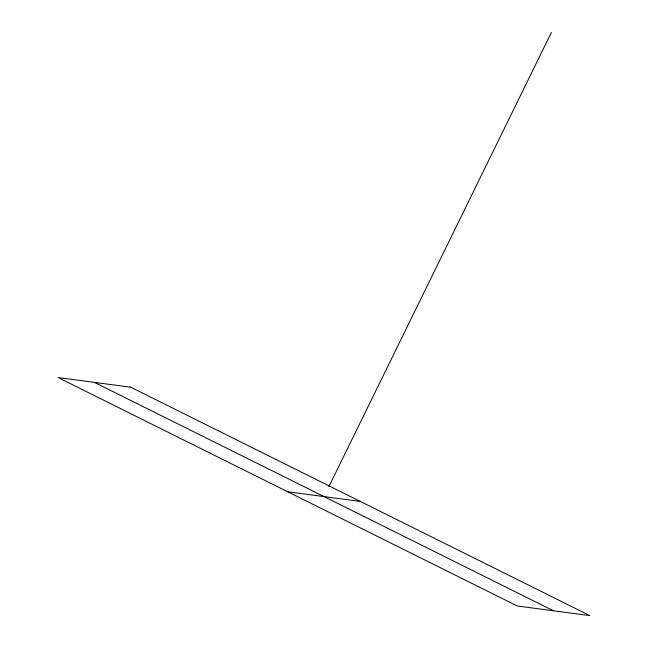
<?xml version="1.0" encoding="UTF-8"?>
<svg xmlns="http://www.w3.org/2000/svg" width="648" height="648" viewBox="0 0 648 648"><rect width="100%" height="100%" fill="white"/><g stroke="black" fill="none" stroke-linecap="round" stroke-linejoin="round"><path stroke-width="0.97" d="M328.892 486.599L551.408 32.4M287.752 491.783L360.248 501.398M94.454 382.385L553.546 610.797M130.702 387.188L58.207 377.582L517.298 605.985L589.793 615.6L130.702 387.188"/></g></svg>
